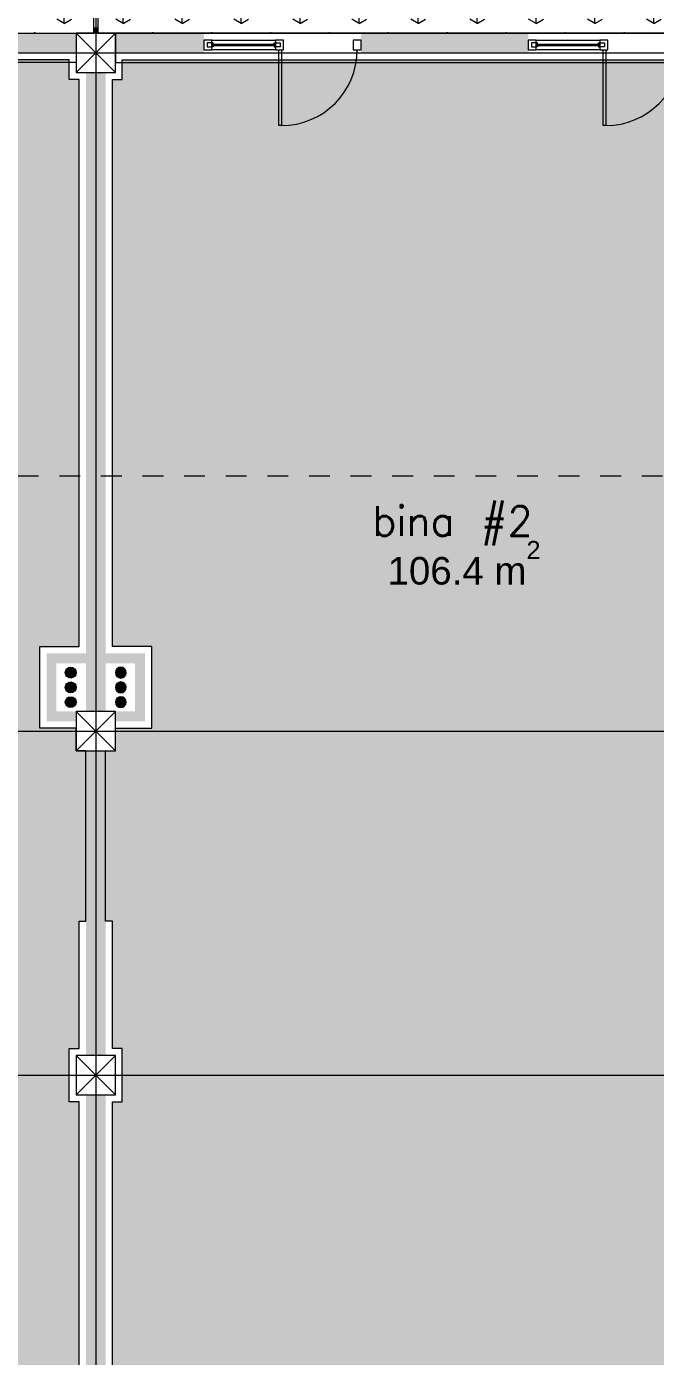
# Model space of a CAD drawing. Header units: millimetres. Extents: x 476244520 to 476657119, y 4620824743 to 4621446928.
# Drawn here: x 476410344 to 476416742, y 4620877560 to 4620891087 of the extents above; entities that cross this region are included whole.
import ezdxf

# ---------------------------------------------------------------- set-up
doc = ezdxf.new("R2010")
doc.units = ezdxf.units.MM
doc.header["$MEASUREMENT"] = 0
doc.linetypes.add('Dashed', pattern=[423.333333, 211.666667, -211.666667])
for name, color, linetype, lineweight in [('2D Drafting - General_Pen_No__1_Pen_No__7', 7, 'Continuous', 0), ('2D Drafting - General_Pen_No__250_Pen_No__7_Pen_No__7', 7, 'Continuous', 0), ('2D Drafting - General_Pen_No__7_Pen_No__7_Pen_No__7', 7, 'Continuous', 0), ('Annotation - Text_Pen_No__7_Pen_No__142', 142, 'Continuous', 0), ('Doors_Pen_No__7_Pen_No__7_Pen_No__7', 7, 'Continuous', 0), ('G-Anno-Nplt_Pen_No__142', 142, 'Continuous', 0), ('G-Anno-Nplt_Pen_No__151', 151, 'Continuous', 0), ('G-Anno-Nplt_Pen_No__4', 7, 'Continuous', 0), ('kar-panjara_Pen_No__7_Pen_No__7_Pen_No__7', 7, 'Continuous', 0), ('New_0_Pen_No__250_Pen_No__255', 255, 'Continuous', 0), ('New_0_Pen_No__250_Pen_No__7', 7, 'Continuous', 0), ('New_2D Drafting - General_Pen_No__250_Pen_No__7_Pen_No__112', 112, 'Continuous', 0), ('New_2D Drafting - General_Pen_No__250_Pen_No__7_Pen_No__4', 7, 'Continuous', 0), ('New_shenobebi_Pen_No__1', 1, 'Continuous', 0), ('shaxtebi da milebi_Pen_No__1_Pen_No__1_Pen_No__1', 1, 'Continuous', 0), ('zoma_Pen_No__5_Pen_No__5', 5, 'Continuous', 0)]:
    doc.layers.add(name, color=color, linetype=linetype, lineweight=lineweight)
doc.layers.add('shaxtebi da milebi_Pen_No__5_Pen_No__5_Pen_No__252', color=7, linetype='Continuous', lineweight=0, true_color=0x666666)
doc.styles.add('GENERATED_STYLE_1', font='arial.ttf')
pattern_1 = [(90, (476844527.15, 4621385791.04), (-600, 0), [86.60254, -259.80762]), (90, (476844827.15, 4621385964.25), (-600, 0), [86.60254, -259.80762]), (30, (476844527.15, 4621385791.04), (-300, 519.61524), [86.60254, -259.80762]), (30, (476844527.15, 4621386137.45), (-300, 519.61524), [86.60254, -259.80762]), (150, (476844527.15, 4621385791.04), (300, 519.61524), [86.60254, -259.80762]), (150, (476844527.15, 4621386137.45), (300, 519.61524), [86.60254, -259.80762])]

msp = doc.modelspace()

# ---------------------------------------------------------------- hatches: boundary and pattern name
at = {"layer": '2D Drafting - General_Pen_No__250_Pen_No__7_Pen_No__7', "linetype": 'Continuous', "lineweight": 0}
for points in [[(476409947.727, 4620890820.243), (476410847.729, 4620890820.243), (476410847.729, 4620891020.243), (476409947.727, 4620891020.243)], [(476412147.731, 4620890820.243), (476411247.729, 4620890820.243), (476411247.729, 4620891020.243), (476412147.731, 4620891020.243)], [(476415447.731, 4620890820.243), (476413747.731, 4620890820.243), (476413747.731, 4620891020.243), (476415447.731, 4620891020.243)], [(476411147.729, 4620890620.243), (476411147.729, 4620884120.243), (476410947.729, 4620884120.243), (476410947.729, 4620890620.243)], [(476410947.729, 4620884710.431), (476410547.729, 4620884710.431), (476410547.729, 4620884020.243), (476410647.729, 4620884020.243), (476410847.729, 4620884020.243), (476410847.729, 4620884120.243), (476410647.729, 4620884120.243), (476410647.729, 4620884610.243), (476410947.729, 4620884610.243)], [(476411147.729, 4620884710.431), (476411547.729, 4620884710.431), (476411547.729, 4620884020.243), (476411447.729, 4620884020.243), (476411247.729, 4620884020.243), (476411247.729, 4620884120.243), (476411447.729, 4620884120.243), (476411447.729, 4620884610.243), (476411147.729, 4620884610.243)], [(476411147.729, 4620883720.243), (476411147.729, 4620880620.243), (476410947.729, 4620880620.243), (476410947.729, 4620883720.243)], [(476411147.729, 4620880220.243), (476411147.729, 4620873720.243), (476410947.729, 4620873720.243), (476410947.729, 4620880220.243)]]:
    msp.add_hatch(color=7, dxfattribs=at).paths.add_polyline_path(points)
at = {"layer": 'G-Anno-Nplt_Pen_No__151', "linetype": 'Continuous', "lineweight": 0, "true_color": 0x1f2f3f}
for points in [[(476404647.729, 4620883249.225), (476404147.729, 4620883249.225), (476404147.729, 4620881652.319), (476404217.729, 4620881652.319), (476404217.729, 4620880690.243), (476404416.94, 4620880690.243), (476404416.94, 4620880150.243), (476404217.729, 4620880150.243), (476404217.729, 4620875190.247), (476407817.905, 4620875190.247), (476407817.905, 4620873590.302), (476410477.729, 4620873590.302), (476410477.729, 4620873940.373), (476410877.729, 4620873940.373), (476410877.729, 4620880150.244), (476410777.729, 4620880150.244), (476410777.729, 4620880690.243), (476410877.729, 4620880690.243), (476410877.729, 4620881985.806), (476410947.729, 4620881985.806), (476410947.729, 4620883720.243), (476410877.729, 4620883720.243), (476410847.729, 4620883720.243), (476410847.729, 4620883950.243), (476410477.729, 4620883950.243), (476410477.729, 4620884780.431), (476410877.729, 4620884780.431), (476410877.729, 4620890550.244), (476410777.729, 4620890550.244), (476410777.729, 4620890750.243), (476404417.73, 4620890750.243), (476404417.73, 4620883890.243), (476404717.729, 4620883890.243), (476404717.729, 4620883554.047), (476404647.729, 4620883554.047)], [(476417447.729, 4620883249.225), (476417947.729, 4620883249.225), (476417947.729, 4620881652.319), (476417877.729, 4620881652.319), (476417877.729, 4620880690.243), (476417678.519, 4620880690.243), (476417678.519, 4620880150.243), (476417877.729, 4620880150.243), (476417877.729, 4620875190.247), (476414277.553, 4620875190.247), (476414277.553, 4620873590.302), (476411617.729, 4620873590.302), (476411617.729, 4620873940.373), (476411217.729, 4620873940.373), (476411217.729, 4620880150.244), (476411317.729, 4620880150.244), (476411317.729, 4620880690.243), (476411217.729, 4620880690.243), (476411217.729, 4620881985.806), (476411147.729, 4620881985.806), (476411147.729, 4620883720.243), (476411217.729, 4620883720.243), (476411247.729, 4620883720.243), (476411247.729, 4620883950.243), (476411617.729, 4620883950.243), (476411617.729, 4620884780.431), (476411217.729, 4620884780.431), (476411217.729, 4620890550.244), (476411317.729, 4620890550.244), (476411317.729, 4620890750.243), (476417677.729, 4620890750.243), (476417677.729, 4620883890.243), (476417377.729, 4620883890.243), (476417377.729, 4620883554.047), (476417447.729, 4620883554.047)]]:
    msp.add_hatch(color=169, dxfattribs=at).paths.add_polyline_path(points)
at = {"layer": 'New_0_Pen_No__250_Pen_No__255', "linetype": 'Continuous', "lineweight": 0}
msp.add_hatch(color=255, dxfattribs=at).paths.add_polyline_path([(476411067.877, 4620891071.824), (476411027.581, 4620891071.824), (476411027.581, 4620891032.171), (476411067.877, 4620891032.171)])
at = {"layer": 'New_2D Drafting - General_Pen_No__250_Pen_No__7_Pen_No__112', "linetype": 'Continuous', "lineweight": 0}
h = msp.add_hatch(dxfattribs=at)
h.set_pattern_fill('GRASS', color=112, style=0, pattern_type=2)
h.set_pattern_definition(pattern_1)
h.paths.add_polyline_path([(476411027.581, 4620891020.107), (476411027.581, 4620893620.243), (476404447.729, 4620893620.243), (476404447.729, 4620891020.107)])
h = msp.add_hatch(dxfattribs=at)
h.set_pattern_fill('GRASS', color=112, style=0, pattern_type=2)
h.set_pattern_definition(pattern_1)
h.paths.add_polyline_path([(476411067.877, 4620891020.243), (476417647.729, 4620891020.243), (476417647.729, 4620893620.243), (476411067.877, 4620893620.243)])
at = {"layer": 'shaxtebi da milebi_Pen_No__1_Pen_No__1_Pen_No__1', "linetype": 'Continuous', "lineweight": 0}
for points in [[(476410792.729, 4620884270.243, 1), (476410792.729, 4620884160.243, 1)], [(476411302.729, 4620884270.243, -1), (476411302.729, 4620884160.243, -1)]]:
    msp.add_hatch(color=1, dxfattribs=at).paths.add_polyline_path(points)
at = {"layer": 'shaxtebi da milebi_Pen_No__5_Pen_No__5_Pen_No__252', "linetype": 'Continuous', "lineweight": 0, "true_color": 0x666666}
for points in [[(476410792.729, 4620884570.243, -1), (476410792.729, 4620884460.243, -1)], [(476411302.729, 4620884570.243, 1), (476411302.729, 4620884460.243, 1)], [(476410792.729, 4620884420.243, -1), (476410792.729, 4620884310.243, -1)], [(476411302.729, 4620884420.243, 1), (476411302.729, 4620884310.243, 1)]]:
    msp.add_hatch(color=251, dxfattribs=at).paths.add_polyline_path(points)

# ---------------------------------------------------------------- linework, layer by layer
at = {"layer": '2D Drafting - General_Pen_No__1_Pen_No__7', "color": 7, "linetype": 'Continuous', "lineweight": 0}
for p, q in [((476411247.729, 4620890620.243), (476410847.729, 4620891020.243)), ((476410847.729, 4620890620.243), (476411247.729, 4620891020.243)), ((476410847.729, 4620883720.243), (476411247.729, 4620884120.243)), ((476411247.729, 4620883720.243), (476410847.729, 4620884120.243)), ((476411247.729, 4620880220.243), (476410847.729, 4620880620.243)), ((476410847.729, 4620880220.243), (476411247.729, 4620880620.243))]:
    msp.add_line(p, q, dxfattribs=at)
at = {"layer": '2D Drafting - General_Pen_No__1_Pen_No__7', "color": 7, "linetype": 'Continuous', "lineweight": 0, "flags": 128}
for points in [[(476410847.729, 4620890720.243), (476404347.729, 4620890720.243), (476404347.729, 4620891020.243), (476410847.729, 4620891020.243)], [(476410847.729, 4620890620.243), (476411247.729, 4620890620.243), (476411247.729, 4620891020.243), (476410847.729, 4620891020.243)], [(476411247.729, 4620890720.243), (476417747.729, 4620890720.243), (476417747.729, 4620891020.243), (476411247.729, 4620891020.243)], [(476410847.729, 4620883720.243), (476411247.729, 4620883720.243), (476411247.729, 4620884120.243), (476410847.729, 4620884120.243)], [(476410847.729, 4620880220.243), (476411247.729, 4620880220.243), (476411247.729, 4620880620.243), (476410847.729, 4620880620.243)]]:
    msp.add_lwpolyline(points, close=True, dxfattribs=at)
at = {"layer": '2D Drafting - General_Pen_No__7_Pen_No__7_Pen_No__7', "color": 7, "linetype": 'Continuous', "lineweight": 0, "flags": 128}
for points in [[(476412227.736, 4620890950.006), (476412877.736, 4620890949.978), (476412877.731, 4620890850.038), (476412227.731, 4620890850.067)], [(476415527.731, 4620890950.065), (476416177.731, 4620890950.037), (476416177.727, 4620890850.097), (476415527.727, 4620890850.126)]]:
    msp.add_lwpolyline(points, close=True, dxfattribs=at)
at = {"layer": '2D Drafting - General_Pen_No__7_Pen_No__7_Pen_No__7', "color": 7, "linetype": 'Continuous', "lineweight": 0}
for centre in [(476412937.42, 4620890850.025), (476416237.415, 4620890850.084)]:
    msp.add_arc(centre, 770.311, 269.9974687, 359.994289, dxfattribs=at)
at = {"layer": 'Doors_Pen_No__7_Pen_No__7_Pen_No__7', "color": 7, "linetype": 'Continuous', "lineweight": 0, "flags": 128}
for points in [[(476412910.754, 4620890850.027), (476412937.42, 4620890850.025), (476412937.386, 4620890079.714), (476412910.72, 4620890079.715)], [(476416210.749, 4620890850.086), (476416237.415, 4620890850.084), (476416237.381, 4620890079.773), (476416210.715, 4620890079.774)]]:
    msp.add_lwpolyline(points, close=True, dxfattribs=at)
at = {"layer": 'G-Anno-Nplt_Pen_No__4', "color": 7, "linetype": 'Continuous', "lineweight": 0, "flags": 128}
for points in [[(476407817.905, 4620873590.302), (476410477.729, 4620873590.302), (476410477.729, 4620873940.373), (476410877.729, 4620873940.373), (476410877.729, 4620880150.244), (476410777.729, 4620880150.244), (476410777.729, 4620880690.243), (476410877.729, 4620880690.243), (476410877.729, 4620881985.806), (476410947.729, 4620881985.806), (476410947.729, 4620883720.243), (476410877.729, 4620883720.243), (476410847.729, 4620883720.243), (476410847.729, 4620883950.243), (476410477.729, 4620883950.243), (476410477.729, 4620884780.431), (476410877.729, 4620884780.431), (476410877.729, 4620890550.244), (476410777.729, 4620890550.244), (476410777.729, 4620890750.243), (476404417.73, 4620890750.243)], [(476411217.729, 4620873940.373), (476411217.729, 4620880150.244), (476411317.729, 4620880150.244), (476411317.729, 4620880690.243), (476411217.729, 4620880690.243), (476411217.729, 4620881985.806), (476411147.729, 4620881985.806), (476411147.729, 4620883720.243), (476411217.729, 4620883720.243), (476411247.729, 4620883720.243), (476411247.729, 4620883950.243), (476411617.729, 4620883950.243), (476411617.729, 4620884780.431), (476411217.729, 4620884780.431), (476411217.729, 4620890550.244), (476411317.729, 4620890550.244), (476411317.729, 4620890750.243), (476417677.729, 4620890750.243)]]:
    msp.add_lwpolyline(points, dxfattribs=at)
at = {"layer": 'kar-panjara_Pen_No__7_Pen_No__7_Pen_No__7', "color": 7, "linetype": 'Continuous', "lineweight": 0, "flags": 128}
for points in [[(476412227.736, 4620890950.006), (476412147.736, 4620890950.01), (476412147.731, 4620890850.01), (476412227.731, 4620890850.006)], [(476412182.733, 4620890880.069), (476412227.733, 4620890880.067), (476412227.733, 4620890895.067), (476412227.734, 4620890905.067), (476412242.734, 4620890905.066), (476412242.734, 4620890920.066), (476412182.734, 4620890920.069)], [(476412922.733, 4620890880.036), (476412877.733, 4620890880.038), (476412877.733, 4620890895.038), (476412877.734, 4620890905.038), (476412862.734, 4620890905.039), (476412862.734, 4620890920.039), (476412922.734, 4620890920.036)], [(476412957.736, 4620890950.035), (476412877.736, 4620890950.038), (476412877.731, 4620890850.038), (476412957.731, 4620890850.035)], [(476413747.736, 4620890949.957), (476413667.736, 4620890949.961), (476413667.731, 4620890849.961), (476413747.731, 4620890849.957)], [(476415527.731, 4620890950.065), (476415447.731, 4620890950.069), (476415447.727, 4620890850.069), (476415527.727, 4620890850.065)], [(476415482.728, 4620890880.128), (476415527.728, 4620890880.126), (476415527.729, 4620890895.126), (476415527.729, 4620890905.126), (476415542.729, 4620890905.125), (476415542.73, 4620890920.125), (476415482.73, 4620890920.128)], [(476416222.728, 4620890880.095), (476416177.728, 4620890880.097), (476416177.729, 4620890895.097), (476416177.729, 4620890905.097), (476416162.729, 4620890905.098), (476416162.73, 4620890920.098), (476416222.73, 4620890920.095)], [(476416257.731, 4620890950.094), (476416177.731, 4620890950.097), (476416177.727, 4620890850.097), (476416257.727, 4620890850.094)], [(476412227.733, 4620890895.067), (476412877.733, 4620890895.038), (476412877.734, 4620890905.038), (476412227.734, 4620890905.067)], [(476412242.733, 4620890880.066), (476412227.733, 4620890880.067), (476412227.733, 4620890895.067), (476412242.733, 4620890895.066)], [(476412862.733, 4620890880.039), (476412877.733, 4620890880.038), (476412877.733, 4620890895.038), (476412862.733, 4620890895.039)], [(476415542.728, 4620890880.125), (476415527.728, 4620890880.126), (476415527.729, 4620890895.126), (476415542.729, 4620890895.125)], [(476415527.729, 4620890895.126), (476416177.729, 4620890895.097), (476416177.729, 4620890905.097), (476415527.729, 4620890905.126)], [(476416162.728, 4620890880.098), (476416177.728, 4620890880.097), (476416177.729, 4620890895.097), (476416162.729, 4620890895.098)]]:
    msp.add_lwpolyline(points, close=True, dxfattribs=at)
at = {"layer": 'New_0_Pen_No__250_Pen_No__7', "color": 7, "linetype": 'Continuous', "lineweight": 0, "flags": 128}
msp.add_lwpolyline([(476411067.877, 4620891071.824), (476411027.581, 4620891071.824), (476411027.581, 4620891032.171), (476411067.877, 4620891032.171)], close=True, dxfattribs=at)
at = {"layer": 'New_2D Drafting - General_Pen_No__250_Pen_No__7_Pen_No__4', "color": 7, "linetype": 'Continuous', "lineweight": 0, "flags": 128}
for points in [[(476411027.581, 4620891020.107), (476411027.581, 4620893620.243), (476404447.729, 4620893620.243), (476404447.729, 4620891020.107)], [(476411067.877, 4620891020.243), (476417647.729, 4620891020.243), (476417647.729, 4620893620.243), (476411067.877, 4620893620.243)]]:
    msp.add_lwpolyline(points, close=True, dxfattribs=at)
at = {"layer": 'New_shenobebi_Pen_No__1', "color": 1, "linetype": 'Dashed', "lineweight": 0}
msp.add_lwpolyline([(476385700.93, 4620886515.946), (476436774.143, 4620886515.946)], dxfattribs=at)
at = {"layer": 'shaxtebi da milebi_Pen_No__1_Pen_No__1_Pen_No__1', "color": 1, "linetype": 'Continuous', "lineweight": 0, "flags": 128}
for points in [[(476410792.729, 4620884270.243, -1), (476410792.729, 4620884160.243, -1)], [(476411302.729, 4620884270.243, 1), (476411302.729, 4620884160.243, 1)]]:
    msp.add_lwpolyline(points, format="xyb", close=True, dxfattribs=at)
at = {"layer": 'shaxtebi da milebi_Pen_No__5_Pen_No__5_Pen_No__252', "color": 251, "linetype": 'Continuous', "lineweight": 0, "true_color": 0x666666, "flags": 128}
for points in [[(476410792.729, 4620884570.243, -1), (476410792.729, 4620884460.243, -1)], [(476411302.729, 4620884570.243, 1), (476411302.729, 4620884460.243, 1)], [(476410792.729, 4620884420.243, -1), (476410792.729, 4620884310.243, -1)], [(476411302.729, 4620884420.243, 1), (476411302.729, 4620884310.243, 1)]]:
    msp.add_lwpolyline(points, format="xyb", close=True, dxfattribs=at)
at = {"layer": 'zoma_Pen_No__5_Pen_No__5', "color": 5, "linetype": 'Continuous', "lineweight": 0}
for p, q in [((476411047.729, 4620895146.055), (476411047.729, 4620870435.248)), ((476386267.178, 4620890820.243), (476436153.559, 4620890820.243)), ((476386267.178, 4620890820.243), (476436153.559, 4620890820.243)), ((476386267.178, 4620883920.243), (476436153.559, 4620883920.243)), ((476386267.178, 4620883920.243), (476436153.559, 4620883920.243)), ((476386267.178, 4620880420.243), (476436153.559, 4620880420.243)), ((476386267.178, 4620880420.243), (476436153.559, 4620880420.243))]:
    msp.add_line(p, q, dxfattribs=at)

# ---------------------------------------------------------------- texts
at = {"layer": 'Annotation - Text_Pen_No__7_Pen_No__142', "color": 142, "linetype": 'Continuous', "lineweight": 0, "insert": (476414678.526, 4620886207.571), "char_height": 300, "attachment_point": 2}
msp.add_mtext('\\A1;{\\pqc;\\Ftxt.shx;bina #\\Ftxt.shx;2}', dxfattribs=at)
at = {"layer": 'G-Anno-Nplt_Pen_No__142', "color": 142, "lineweight": 0, "insert": (476414016.722, 4620885407.27), "char_height": 280, "attachment_point": 7, "style": 'GENERATED_STYLE_1'}
msp.add_mtext('{\\fArial|b0|i0|c0|p34;106.4 m{\\H0.66x;\\S2^  ;}}', dxfattribs=at)

doc.saveas('drawing.dxf')
